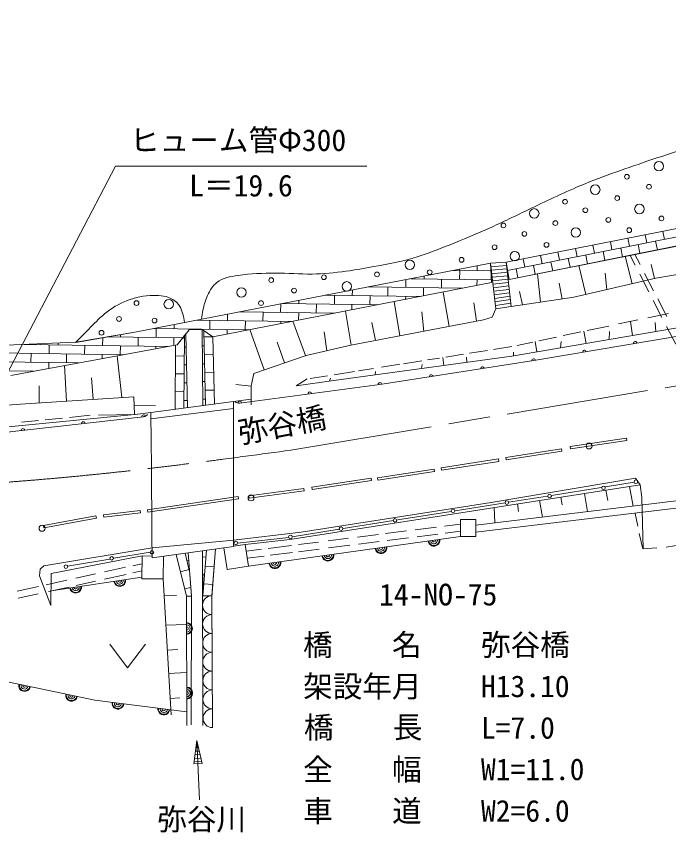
# Model space of a CAD drawing. Units: millimetres, scale not verified. Extents: x 40000 to 680000, y 20000 to 380000.
# Drawn here: x 280102 to 335128, y 246790 to 315613 of the extents above; entities that cross this region are included whole.
import ezdxf
from ezdxf.enums import TextEntityAlignment as Align

# ---------------------------------------------------------------- set-up
doc = ezdxf.new("R2010")
doc.units = ezdxf.units.MM
doc.header["$LTSCALE"] = 1000
doc.linetypes.add('CHAIN', pattern=[18.5, 12, -1.5, 3.5, -1.5])
for name, color, linetype, lineweight in [('M-BGD', 7, 'Continuous', 13), ('M-BMK', 2, 'CHAIN', 13), ('M-STR-HTXT', 7, 'Continuous', 13), ('M-STR-STR1', 1, 'Continuous', 13), ('M-STR-STR3', 7, 'Continuous', 13)]:
    doc.layers.add(name, color=color, linetype=linetype, lineweight=lineweight)
doc.styles.add('ＭＳ ゴシック', font='')
doc.styles.get('ＭＳ ゴシック').set_extended_font_data('MS Gothic')

msp = doc.modelspace()

# ---------------------------------------------------------------- linework, layer by layer
at = {"layer": 'M-BGD'}
for p, q in [((321538, 294174), (410135, 311783)), ((321666, 293435), (406420, 310286)), ((321666, 293435), (406420, 310286)), ((321665, 293440), (395029, 308021)), ((334040, 293533), (367554, 299241)), ((337555, 298059), (321413, 294894)), ((337555, 298059), (321413, 294894)), ((334761, 296805), (334621, 297484)), ((331811, 296223), (331680, 296907)), ((333291, 296514), (333151, 297195)), ((334171, 295925), (334021, 296655)), ((327402, 295341), (327259, 296040)), ((328871, 295632), (328739, 296330)), ((330341, 295923), (330209, 296619)), ((331221, 295335), (331081, 296073)), ((332701, 295634), (332551, 296364)), ((324462, 294759), (324317, 295463)), ((325932, 295050), (325789, 295752)), ((328282, 294751), (328142, 295491)), ((329752, 295042), (329611, 295782)), ((332050, 293071), (331471, 295384)), ((332298, 294622), (331866, 295463)), ((331962, 295482), (331962, 295484)), ((332718, 294681), (332274, 295544)), ((333431, 295774), (333431, 295775)), ((320098, 294800), (290095, 288981)), ((320098, 294800), (290095, 288981)), ((318972, 294165), (318978, 294582)), ((320098, 294800), (321413, 294894)), ((320098, 294800), (320546, 290948)), ((320180, 293161), (320098, 294800)), ((320133, 294503), (321447, 294606)), ((321413, 294894), (321847, 291157)), ((321413, 294894), (321666, 293435)), ((322992, 294468), (322846, 295175)), ((323873, 293878), (323722, 294608)), ((325342, 294169), (325192, 294899)), ((326812, 294460), (326662, 295200)), ((327553, 294605), (327552, 294611)), ((328150, 292164), (327560, 294607)), ((329023, 294897), (329022, 294902)), ((330492, 295190), (330492, 295193)), ((333920, 293505), (333646, 294679)), ((316984, 294196), (320131, 294151)), ((317472, 294194), (317474, 294291)), ((317492, 293437), (317502, 294188)), ((320167, 294207), (321480, 294319)), ((320202, 293911), (321514, 294032)), ((322403, 293587), (322252, 294317)), ((324325, 291518), (324061, 293916)), ((324603, 294019), (324603, 294019)), ((329902, 292571), (329776, 293952)), ((333448, 292387), (332683, 293874)), ((333861, 292457), (333100, 293938)), ((312953, 292751), (312962, 293416)), ((313378, 293496), (320168, 293401)), ((313713, 293492), (313714, 293561)), ((314492, 293485), (314495, 293713)), ((315953, 292713), (315963, 293463)), ((318957, 292923), (318963, 293415)), ((320236, 293614), (321547, 293744)), ((320271, 293318), (321580, 293457)), ((323133, 293726), (323133, 293728)), ((327130, 291927), (334040, 293533)), ((296682, 288597), (320180, 293161)), ((296682, 288597), (320180, 293161)), ((308439, 292061), (308445, 292540)), ((309772, 292797), (317729, 292685)), ((309953, 292799), (309954, 292832)), ((311439, 292023), (311448, 292773)), ((314440, 292046), (314448, 292725)), ((320305, 293022), (321614, 293169)), ((320340, 292725), (321647, 292882)), ((320374, 292429), (321680, 292594)), ((326139, 291782), (325882, 293117)), ((306166, 292098), (314129, 291985)), ((306194, 292097), (306194, 292103)), ((306934, 291337), (306944, 292087)), ((309934, 291299), (309944, 292049)), ((312941, 291755), (312944, 292001)), ((316601, 289462), (316092, 292367)), ((320409, 292133), (321714, 292307)), ((320443, 291837), (321747, 292019)), ((321847, 291157), (327130, 291927)), ((322803, 291296), (322538, 292416)), ((302398, 290656), (302407, 291389)), ((302560, 291398), (310527, 291286)), ((303934, 291385), (303938, 291666)), ((305398, 290608), (305408, 291358)), ((308397, 290892), (308408, 291320)), ((312460, 288673), (311986, 291569)), ((318918, 289903), (318688, 291462)), ((320477, 291540), (321780, 291732)), ((320512, 291244), (321814, 291444)), ((320546, 290948), (321847, 291157)), ((334562, 290220), (333824, 291655)), ((334969, 290302), (334208, 291783)), ((297905, 289961), (297919, 290498)), ((298955, 290699), (306927, 290587)), ((300905, 289923), (300925, 290673)), ((303908, 290000), (303925, 290635)), ((306915, 290584), (306915, 290587)), ((308333, 287887), (307865, 290769)), ((314464, 289055), (314304, 290701)), ((320240, 290238), (320546, 290948)), ((335123, 290570), (333361, 290198)), ((295349, 290000), (303326, 289887)), ((296418, 289235), (296427, 289985)), ((299418, 289191), (299427, 289941)), ((302425, 289712), (302427, 289903)), ((303155, 289854), (303155, 289895)), ((304497, 287007), (303418, 289905)), ((308327, 287886), (319511, 290016)), ((310389, 288279), (310098, 289807)), ((319511, 290016), (320240, 290238)), ((340830, 290216), (321894, 286961)), ((332537, 290024), (330882, 289675)), ((332066, 288709), (331905, 289891)), ((334049, 289050), (333986, 289790)), ((291743, 289301), (299725, 289188)), ((291886, 288547), (291896, 289297)), ((293418, 289277), (293427, 289627)), ((293681, 287928), (294681, 289172)), ((293681, 287928), (294681, 289172)), ((294681, 289172), (295772, 289203)), ((294681, 289172), (295772, 289203)), ((294895, 289178), (294896, 289259)), ((295772, 289203), (296682, 288597)), ((295772, 289203), (296682, 288597)), ((295772, 289203), (295839, 282792)), ((295839, 282792), (295772, 289203)), ((295772, 289203), (296682, 288597)), ((295923, 289102), (296064, 282821)), ((297891, 288832), (297896, 289211)), ((299395, 289124), (299396, 289192)), ((301012, 285807), (299798, 289202)), ((328173, 288040), (327980, 289062)), ((330066, 289502), (328246, 289118)), ((335723, 287962), (334947, 289471)), ((290095, 288981), (285116, 288140)), ((290095, 288981), (285126, 288120)), ((287378, 287858), (287386, 288511)), ((287869, 288605), (294154, 288516)), ((288886, 288595), (288888, 288777)), ((290378, 287819), (290388, 288569)), ((293379, 287872), (293388, 288521)), ((293681, 287928), (294410, 288836)), ((294296, 288469), (294117, 288471)), ((294136, 288494), (294136, 288519)), ((294240, 282581), (294295, 288693)), ((294410, 288836), (294540, 282620)), ((294410, 288836), (294540, 282620)), ((295936, 288580), (296677, 288600)), ((296682, 288597), (296811, 282920)), ((296682, 288597), (296811, 282920)), ((306290, 287422), (306070, 289016)), ((336595, 288767), (323742, 286585)), ((325666, 288573), (324173, 288258)), ((327718, 289007), (326235, 288694)), ((330114, 288374), (330132, 289037)), ((285116, 288140), (267503, 287392)), ((285116, 288140), (267503, 287392)), ((279642, 285341), (293681, 287928)), ((279642, 285341), (293681, 287928)), ((280761, 287955), (292900, 287784)), ((282126, 287941), (282127, 288013)), ((282867, 287182), (282876, 287932)), ((283626, 287922), (283628, 288077)), ((285867, 287133), (285877, 287883)), ((288867, 287095), (288877, 287845)), ((291874, 287595), (291877, 287797)), ((293532, 287900), (293488, 282482)), ((293488, 282482), (293532, 287900)), ((293489, 282482), (293538, 287902)), ((293537, 287728), (293531, 287729)), ((293532, 287900), (293681, 287928)), ((294434, 287719), (294287, 287719)), ((295786, 287828), (295957, 287830)), ((302736, 286401), (302102, 288152)), ((304556, 287028), (308327, 287886)), ((321905, 287772), (320362, 287528)), ((323656, 288149), (322334, 287870)), ((324015, 287326), (323861, 288192)), ((325998, 287666), (326045, 288207)), ((267503, 287392), (289118, 287087)), ((281332, 286450), (281342, 287200)), ((284332, 286412), (284342, 287162)), ((287337, 286759), (287342, 287114)), ((288996, 283468), (288601, 286992)), ((295967, 287080), (296716, 287101)), ((300149, 285510), (304556, 287028)), ((317827, 287127), (316323, 286889)), ((319849, 287447), (318331, 287207)), ((322041, 286986), (322036, 287299)), ((265023, 286677), (285336, 286390)), ((282851, 285932), (282857, 286432)), ((294277, 286969), (293527, 286978)), ((295802, 286327), (295988, 286330)), ((321894, 286961), (306888, 284912)), ((323742, 286585), (310773, 284581)), ((314306, 286569), (312768, 286326)), ((315803, 286806), (314796, 286647)), ((316165, 286179), (316083, 286851)), ((318104, 286444), (318078, 286882)), ((260411, 285992), (281555, 285693)), ((284333, 283162), (284179, 286177)), ((294465, 286219), (294268, 286219)), ((308617, 285669), (306921, 285401)), ((310233, 285925), (308958, 285723)), ((310376, 285389), (310396, 285661)), ((312448, 286275), (310915, 286033)), ((314280, 285922), (314328, 286259)), ((286587, 283310), (286435, 285142)), ((294268, 285469), (293518, 285478)), ((295998, 285580), (296748, 285601)), ((300149, 285510), (299899, 284459)), ((304639, 285040), (303695, 284468)), ((306341, 285309), (304880, 285078)), ((306527, 284862), (306594, 285116)), ((282040, 283011), (282041, 284454)), ((293509, 284728), (293506, 284729)), ((294496, 284719), (294259, 284719)), ((295818, 284827), (296019, 284830)), ((299899, 284434), (298626, 284582)), ((310773, 284581), (298945, 283011)), ((299899, 284459), (299900, 282848)), ((306888, 284912), (303695, 284468)), ((294249, 283969), (293500, 283978)), ((296039, 284090), (296784, 284101)), ((271903, 282261), (280458, 282907)), ((280458, 282907), (290023, 283536)), ((290023, 283536), (290074, 282054)), ((293500, 283228), (293494, 283229)), ((294527, 283219), (294250, 283219)), ((295833, 283334), (296049, 283340)), ((296799, 283351), (296801, 283351)), ((298418, 283131), (299899, 283326)), ((290049, 282791), (291849, 282779)), ((290131, 282039), (291454, 282214)), ((298418, 282544), (291459, 281670)), ((290074, 282054), (275144, 280569)), ((290838, 281862), (275576, 280124)), ((280532, 281393), (281970, 281538)), ((282540, 281595), (283994, 281742)), ((284582, 281801), (286344, 281978)), ((287022, 281992), (290074, 282054)), ((326805, 279349), (331576, 280060)), ((331605, 279863), (326835, 279152)), ((331576, 280060), (331605, 279863)), ((321388, 278422), (326097, 279164)), ((326128, 278967), (321419, 278225)), ((326097, 279164), (326128, 278967)), ((326835, 279152), (326805, 279349)), ((315935, 277552), (320764, 278294)), ((320794, 278096), (315966, 277354)), ((320764, 278294), (320794, 278096)), ((321419, 278225), (321388, 278422)), ((310573, 276714), (315333, 277442)), ((315333, 277442), (315364, 277244)), ((315966, 277354), (315935, 277552)), ((305033, 275917), (310026, 276686)), ((310026, 276686), (310056, 276488)), ((310603, 276516), (310573, 276714)), ((315364, 277244), (310603, 276516)), ((332330, 276672), (320147, 274615)), ((332330, 276672), (332711, 276124)), ((332711, 276124), (303161, 271508)), ((310056, 276488), (305063, 275719)), ((329790, 275946), (332212, 276331)), ((331825, 275986), (332131, 274327)), ((332855, 275049), (332711, 276124)), ((299721, 275191), (304361, 275807)), ((304387, 275609), (299747, 274993)), ((304361, 275807), (304387, 275609)), ((305063, 275719), (305033, 275917)), ((325232, 275220), (329430, 275888)), ((328038, 275394), (328269, 273860)), ((329819, 275673), (329997, 274800)), ((291177, 274012), (298811, 275138)), ((298840, 274940), (291206, 273814)), ((298811, 275138), (298840, 274940)), ((299747, 274993), (299721, 275191)), ((320147, 274615), (304132, 272138)), ((337972, 275033), (318867, 272723)), ((321628, 274647), (324909, 275169)), ((324234, 274800), (324494, 273403)), ((326029, 275080), (326130, 274434)), ((332966, 270726), (332855, 275049)), ((287447, 273590), (290546, 273942)), ((290546, 273942), (290569, 273743)), ((291206, 273814), (291177, 274012)), ((317105, 273927), (321330, 274599)), ((338044, 274437), (318868, 272118)), ((320409, 274202), (320468, 272916)), ((322369, 274509), (322456, 273865)), ((282387, 272676), (286817, 273502)), ((286854, 273305), (282424, 272479)), ((286817, 273502), (286854, 273305)), ((287470, 273391), (287447, 273590)), ((290569, 273743), (287470, 273391)), ((312240, 273153), (316782, 273876)), ((332292, 273697), (332514, 272628)), ((282424, 272479), (282387, 272676)), ((307658, 272424), (311903, 273099)), ((315554, 272549), (313750, 272322)), ((317567, 272803), (316223, 272634)), ((318867, 273201), (317567, 273200)), ((317567, 273200), (317568, 271764)), ((318868, 271764), (318867, 273201)), ((304132, 272138), (298425, 271452)), ((303373, 271742), (307332, 272372)), ((310640, 271930), (308873, 271707)), ((313011, 272229), (311243, 272006)), ((315649, 271957), (313900, 271736)), ((317568, 272199), (316274, 272035)), ((332956, 270726), (332637, 272026)), ((291553, 270795), (298425, 271452)), ((298761, 271207), (303080, 271683)), ((303161, 271508), (299397, 271082)), ((299672, 269245), (317568, 271764)), ((305592, 271294), (303894, 271080)), ((308119, 271612), (306418, 271398)), ((310719, 271335), (308978, 271116)), ((313181, 271646), (311377, 271418)), ((317568, 271764), (318868, 271764)), ((291553, 270795), (282421, 269295)), ((295816, 270563), (295841, 255831)), ((295822, 266763), (295816, 270563)), ((296139, 270608), (295837, 266763)), ((296901, 270715), (296585, 266637)), ((296895, 270714), (296589, 266765)), ((296901, 270715), (296594, 266765)), ((297617, 270816), (297892, 268978)), ((299397, 271082), (298426, 270937)), ((299672, 269245), (299397, 271082)), ((300793, 270689), (299481, 270523)), ((303327, 271008), (301352, 270759)), ((305649, 270696), (303898, 270475)), ((308221, 271020), (306431, 270795)), ((334120, 270813), (332966, 270726)), ((336316, 271089), (334911, 270872)), ((290716, 270124), (283043, 268634)), ((284428, 269258), (287983, 269860)), ((288340, 269920), (291395, 270437)), ((290690, 268204), (290716, 270124)), ((290716, 270124), (291559, 270112)), ((292516, 270099), (292490, 268179)), ((293590, 270250), (294447, 266723)), ((293590, 270250), (294447, 266723)), ((294334, 270355), (294719, 268779)), ((294593, 270391), (294880, 266746)), ((294880, 266726), (294593, 270391)), ((295817, 270042), (296088, 270020)), ((296838, 269961), (296843, 269960)), ((301010, 270111), (299570, 269930)), ((303405, 270413), (301516, 270175)), ((282421, 269295), (282113, 269017)), ((289324, 269163), (287540, 268772)), ((290707, 269467), (289926, 269295)), ((293767, 269518), (293769, 269519)), ((294498, 269699), (294644, 269736)), ((296029, 269270), (296779, 269211)), ((297892, 268978), (299672, 269245)), ((282113, 269017), (282051, 268431)), ((282051, 268431), (283010, 265930)), ((283010, 265930), (283043, 268634)), ((286794, 268608), (285132, 268243)), ((289357, 268556), (287543, 268158)), ((290699, 268851), (289933, 268683)), ((293949, 268789), (294669, 268969)), ((295819, 268541), (295979, 268530)), ((296719, 268471), (296727, 268470)), ((284366, 268075), (282614, 267691)), ((283239, 267214), (290692, 268322)), ((286793, 267994), (285163, 267636)), ((292490, 268179), (290690, 268204)), ((292490, 268179), (293154, 256738)), ((295920, 267780), (296669, 267721)), ((281970, 267549), (280164, 267153)), ((284546, 267501), (282805, 267118)), ((294300, 267339), (294822, 267461)), ((295822, 267033), (295860, 267030)), ((281956, 266932), (280255, 266559)), ((292568, 266827), (293614, 266789)), ((294416, 266850), (294447, 266723)), ((294447, 266723), (294880, 266726)), ((294447, 266723), (294880, 266726)), ((294486, 255837), (294447, 266723)), ((294880, 266746), (294840, 255878)), ((295822, 266763), (296594, 266765)), ((296594, 266765), (295822, 266763)), ((296585, 266637), (296654, 255644)), ((296594, 266765), (296654, 255644)), ((296610, 266970), (296610, 266970)), ((292716, 264281), (294455, 264338)), ((287989, 262680), (289490, 260681)), ((289490, 260681), (290989, 262682)), ((292838, 262176), (293724, 262220)), ((292952, 260211), (294470, 260291)), ((278825, 259611), (286732, 257954)), ((293075, 258101), (293901, 258147)), ((286732, 257954), (294482, 256968)), ((295341, 254566), (295080, 252584)), ((295262, 253962), (295473, 253972)), ((295301, 254264), (295407, 254269)), ((295558, 249571), (295341, 254566)), ((295341, 254566), (295774, 252614)), ((295182, 253358), (295605, 253377)), ((295222, 253660), (295539, 253674)), ((295080, 252584), (295774, 252614)), ((295102, 252754), (295736, 252782)), ((295142, 253056), (295671, 253079))]:
    msp.add_line(p, q, dxfattribs=at)
for centre, radius in [((334301, 302977), 400), ((331601, 302091), 200), ((328935, 300998), 400), ((333467, 301243), 200), ((326384, 299982), 200), ((330786, 300290), 200), ((323792, 299000), 400), ((328100, 299264), 200), ((332658, 299368), 400), ((334517, 298575), 200), ((321185, 297983), 200), ((325569, 298180), 200), ((330040, 298454), 200), ((322958, 297266), 200), ((327291, 297388), 400), ((331798, 297585), 200), ((320438, 296147), 200), ((324823, 296344), 200), ((317654, 295084), 200), ((322148, 295391), 400), ((313288, 294669), 400), ((310525, 293856), 200), ((314970, 294038), 200), ((301605, 293373), 200), ((306044, 293615), 200), ((307979, 292846), 400), ((299088, 292333), 400), ((303525, 292496), 200), ((290239, 291441), 200), ((292958, 291344), 400), ((300741, 291433), 200), ((288763, 290098), 200), ((291762, 289966), 200), ((287287, 288933), 200), ((328412, 279387), 250), ((329630, 275865), 150), ((332356, 276374), 150), ((325082, 275169), 150), ((299897, 275013), 250), ((321479, 274621), 150), ((316932, 273925), 150), ((312043, 273118), 150), ((282273, 272451), 250), ((307496, 272421), 150), ((303224, 271724), 150), ((298611, 271216), 150), ((291545, 270423), 150), ((288150, 269921), 150), ((284284, 269219), 150)]:
    msp.add_circle(centre, radius, dxfattribs=at)
for centre, radius, start, end in [((332310, 288040), 150, 9.63834, 189.63834), ((328026, 287312), 150, 9.63834, 189.63834), ((323742, 286585), 150, 9.63834, 188.78356), ((319419, 285917), 150, 8.78356, 188.78356), ((315096, 285249), 150, 8.78356, 188.78356), ((310773, 284581), 150, 8.78356, 187.5595), ((304859, 283796), 150, 7.5595, 187.5595), ((298879, 283507), 500, 232.5595, 277.5595), ((298945, 283011), 150, 7.5595, 187.5595), ((290838, 281862), 150, 6.49849, 186.49849), ((290782, 282359), 500, 276.49849, 321.49849), ((280663, 280703), 150, 6.49849, 186.49849), ((285751, 281283), 150, 6.49849, 186.49849), ((315331, 271449), 500, 188.0103, 8.0103), ((315331, 271449), 450, 188.0103, 8.0103), ((315331, 271449), 300, 188.0103, 8.0103), ((315331, 271449), 150, 188.0103, 8.0103), ((310857, 270819), 500, 188.0103, 8.0103), ((310857, 270819), 450, 188.0103, 8.0103), ((310857, 270819), 300, 188.0103, 8.0103), ((310857, 270819), 150, 188.0103, 8.0103), ((306383, 270190), 500, 188.0103, 8.0103), ((306383, 270190), 450, 188.0103, 8.0103), ((306383, 270190), 300, 188.0103, 8.0103), ((306383, 270190), 150, 188.0103, 8.0103), ((301909, 269560), 500, 188.0103, 8.0103), ((301909, 269560), 450, 188.0103, 8.0103), ((301909, 269560), 300, 188.0103, 8.0103), ((301909, 269560), 150, 188.0103, 8.0103), ((288829, 268045), 500, 188.4596, 8.4596), ((288829, 268045), 450, 188.4596, 8.4596), ((288829, 268045), 300, 188.4596, 8.4596), ((288829, 268045), 150, 188.4596, 8.4596), ((285102, 267491), 500, 188.4596, 8.4596), ((285102, 267491), 450, 188.4596, 8.4596), ((285102, 267491), 300, 188.4596, 8.4596), ((285102, 267491), 150, 188.4596, 8.4596), ((296599, 265970), 794, 90.30827, 270.30827), ((296607, 264382), 794, 90.30827, 270.30827), ((294456, 264002), 500, 270.20882, 90.20882), ((294456, 264002), 450, 270.20882, 90.20882), ((294456, 264002), 300, 270.20882, 90.20882), ((294456, 264002), 150, 270.20882, 90.20882), ((296616, 262793), 794, 90.30827, 270.30827), ((296624, 261204), 794, 90.30827, 270.30827), ((296633, 259616), 794, 90.30827, 270.30827), ((280802, 259197), 500, 168.16832, 348.16832), ((280802, 259197), 450, 168.16832, 348.16832), ((280802, 259197), 300, 168.16832, 348.16832), ((280802, 259197), 150, 168.16832, 348.16832), ((294476, 258558), 500, 270.20882, 90.20882), ((294476, 258558), 450, 270.20882, 90.20882), ((294476, 258558), 300, 270.20882, 90.20882), ((296641, 258027), 794, 90.30827, 270.30827), ((284756, 258369), 500, 168.16832, 348.16832), ((284756, 258369), 450, 168.16832, 348.16832), ((284756, 258369), 300, 168.16832, 348.16832), ((284756, 258369), 150, 168.16832, 348.16832), ((294476, 258558), 150, 270.20882, 90.20882), ((288670, 257708), 500, 172.74596, 352.74596), ((288670, 257708), 450, 172.74596, 352.74596), ((288670, 257708), 300, 172.74596, 352.74596), ((288670, 257708), 150, 172.74596, 352.74596), ((292545, 257215), 500, 172.74596, 352.74596), ((292545, 257215), 450, 172.74596, 352.74596), ((292545, 257215), 300, 172.74596, 352.74596), ((292545, 257215), 150, 172.74596, 352.74596), ((296650, 256439), 794, 90.30827, 270.30827)]:
    msp.add_arc(centre, radius, start, end, dxfattribs=at)
for points, knots in [([(424117, 309287), (423401, 309619), (422685, 309950), (421976, 310314), (421178, 310723), (420389, 311174), (419751, 311795), (419166, 312363), (418707, 313073), (418384, 313823), (418091, 314500), (417909, 315210), (417719, 315929), (417498, 316762), (417266, 317609), (416781, 318309), (416350, 318931), (415718, 319437), (415024, 319751), (414256, 320099), (413411, 320212), (412566, 320296), (411754, 320377), (410942, 320432), (410147, 320333), (409362, 320236), (408594, 319989), (407845, 319708), (406926, 319362), (406035, 318966), (405115, 318652), (403998, 318272), (402838, 318014), (401682, 317753), (399796, 317326), (397919, 316891), (396025, 316539), (394109, 316184), (392176, 315915), (390251, 315599), (387564, 315159), (384893, 314630), (382214, 314150), (379295, 313628), (376366, 313166), (373436, 312701), (370935, 312304), (368435, 311906), (365946, 311447), (363510, 310999), (361086, 310492), (358650, 310038), (356854, 309704), (355053, 309398), (353266, 309020), (350842, 308507), (348446, 307861), (346049, 307221), (344015, 306677), (341981, 306137), (339964, 305539), (337725, 304875), (335507, 304139), (333293, 303389), (331296, 302712), (329302, 302023), (327364, 301200), (325887, 300572), (324442, 299867), (322995, 299168), (321831, 298606), (320666, 298048), (319485, 297527), (318429, 297061), (317360, 296626), (316286, 296198), (315387, 295840), (314483, 295488), (313556, 295221), (312471, 294909), (311353, 294715), (310240, 294516), (309460, 294377), (308682, 294236), (307899, 294125), (306956, 293991), (306005, 293901), (305051, 293889), (304021, 293876), (302987, 293955), (301968, 293965), (300922, 293975), (299892, 293914), (298808, 293768), (298161, 293680), (297495, 293563), (297013, 293181), (296671, 292910), (296421, 292505), (296234, 292088), (296051, 291683), (295928, 291266), (295844, 290839), (295797, 290595), (295762, 290346), (295728, 290098)], [0, 0, 0, 0, 1, 1, 1, 2, 2, 2, 3, 3, 3, 4, 4, 4, 5, 5, 5, 6, 6, 6, 7, 7, 7, 8, 8, 8, 9, 9, 9, 10, 10, 10, 11, 11, 11, 12, 12, 12, 13, 13, 13, 14, 14, 14, 15, 15, 15, 16, 16, 16, 17, 17, 17, 18, 18, 18, 19, 19, 19, 20, 20, 20, 21, 21, 21, 22, 22, 22, 23, 23, 23, 24, 24, 24, 25, 25, 25, 26, 26, 26, 27, 27, 27, 28, 28, 28, 29, 29, 29, 30, 30, 30, 31, 31, 31, 32, 32, 32, 33, 33, 33, 34, 34, 34, 35, 35, 35, 35]), ([(294284, 289824), (294210, 290292), (294136, 290761), (293893, 291150), (293748, 291383), (293542, 291588), (293308, 291735), (292833, 292033), (292243, 292095), (291669, 292085), (290893, 292072), (290148, 291927), (289445, 291655), (288755, 291387), (288105, 290996), (287534, 290522), (287059, 290127), (286638, 289675), (286208, 289233), (285849, 288864), (285483, 288502), (285116, 288140)], [0, 0, 0, 0, 1, 1, 1, 2, 2, 2, 3, 3, 3, 4, 4, 4, 5, 5, 5, 6, 6, 6, 7, 7, 7, 7])]:
    msp.add_open_spline(points, degree=3, knots=knots, dxfattribs=at)
at = {"layer": 'M-BMK'}
msp.add_line((303263, 279040), (356323, 287885), dxfattribs=at)
msp.add_open_spline([(259272, 275357), (260331, 275366), (261390, 275376), (262448, 275403), (263525, 275432), (264601, 275479), (265678, 275527), (266754, 275575), (267830, 275623), (268906, 275678), (269596, 275712), (270286, 275749), (270976, 275787), (271665, 275826), (272355, 275865), (273045, 275907), (273734, 275948), (274424, 275991), (275113, 276036), (279413, 276316), (283709, 276667), (287993, 277122), (293094, 277663), (298178, 278352), (303263, 279040)], degree=3, knots=[0, 0, 0, 0, 1, 1, 1, 2, 2, 2, 3, 3, 3, 4, 4, 4, 5, 5, 5, 6, 6, 6, 7, 7, 7, 8, 8, 8, 8], dxfattribs=at)
at = {"layer": 'M-STR-STR1'}
for p, q in [((291454, 282214), (298418, 283131)), ((298419, 280722), (298418, 283131)), ((291454, 282214), (291476, 279700)), ((298421, 278695), (298419, 280722)), ((291476, 279700), (291493, 277737)), ((298422, 276661), (298421, 278695)), ((291493, 277737), (291509, 275817)), ((298423, 274762), (298422, 276661)), ((291509, 275817), (291526, 273862)), ((298425, 272585), (298423, 274762)), ((291526, 273862), (291544, 271827)), ((298426, 270937), (298425, 272585)), ((291544, 271827), (291560, 269965)), ((298426, 270929), (291560, 269965))]:
    msp.add_line(p, q, dxfattribs=at)
at = {"layer": 'M-STR-STR3'}
for p, q in [((278562, 284086), (288460, 302979)), ((288460, 302979), (309657, 302993))]:
    msp.add_line(p, q, dxfattribs=at)

# ---------------------------------------------------------------- texts
at = {"layer": 'M-STR-HTXT', "style": 'ＭＳ ゴシック'}
msp.add_text('弥谷川', height=1833, rotation=0.037, dxfattribs=at).set_placement((291980, 246457), align=Align.BOTTOM_LEFT)
at = {"layer": 'M-STR-STR1', "style": 'ＭＳ ゴシック'}
for s, rotation, p in [('弥谷橋', 10.639, (299084, 279044)), ('14-NO-75', 0.037, (310698, 265390)), ('橋\u3000\u3000名', 0.037, (304287, 261153)), ('弥谷橋', 0.037, (319287, 261163)), ('架設年月', 0.037, (304290, 257653)), ('H13.10', 0.037, (319290, 257663)), ('橋\u3000  長', 0.037, (304360, 254205)), ('L=7.0', 0.037, (319292, 254163)), ('全\u3000\u3000幅', 0.037, (304294, 250653)), ('W1=11.0', 0.037, (319294, 250663)), ('車\u3000\u3000道', 0.037, (304297, 247153)), ('W2=6.0', 0.037, (319297, 247163))]:
    msp.add_text(s, height=1833, rotation=rotation, dxfattribs=at).set_placement(p, align=Align.BOTTOM_LEFT)
at = {"layer": 'M-STR-STR3', "style": 'ＭＳ ゴシック'}
for s, p in [('ヒューム管Φ300', (289681, 306078)), ('L＝19.6', (294684, 302257))]:
    msp.add_text(s, height=1833, rotation=0.037, dxfattribs=at).set_placement(p, align=Align.TOP_LEFT)

doc.saveas('drawing.dxf')
